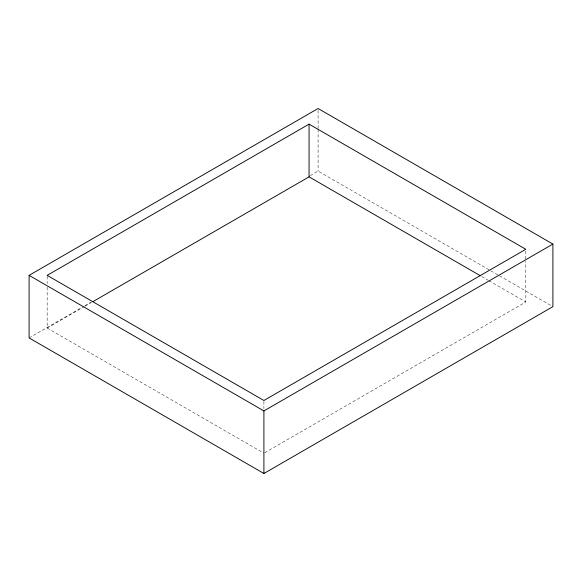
<?xml version="1.0" encoding="UTF-8"?>
<svg xmlns="http://www.w3.org/2000/svg" width="582" height="582" viewBox="0 0 582 582"><rect width="100%" height="100%" fill="white"/><g stroke="black" fill="none" stroke-linecap="round" stroke-linejoin="round"><path stroke-width="0.44" stroke-dasharray="2.91 2.18" d="M29.1 337.924L81.858 307.463M85.008 305.645L91.309 302.014M310.221 175.626L318.092 171.079L490.073 270.368M47.164 287.173L47.164 328.059L84.128 306.721M84.914 306.263L91.207 302.633M264.694 452.745L525.808 301.993L525.808 261.1M490.859 270.826L498.716 275.359M499.502 275.81L552.9 306.641M481.831 276.603L488.109 280.226M488.895 280.684L525.808 301.993M47.164 328.059L263.908 453.196M525.808 251.104L525.808 260.19M318.092 110.325L318.092 128.462M318.092 129.364L318.092 171.079M263.908 401.405L263.908 408.673M47.164 276.268L47.164 283.536"/><path stroke-width="0.87" d="M29.1 275.359L318.092 108.507L552.9 244.076L552.9 306.641L263.908 473.493L29.1 337.924L29.1 275.359L263.908 410.921L552.9 244.076M309.064 124.148L47.164 275.359L263.908 400.496L525.808 249.285L309.064 124.148L309.064 176.855L92.778 301.723M309.064 176.855L480.259 275.693M263.908 410.921L263.908 473.493"/></g></svg>
